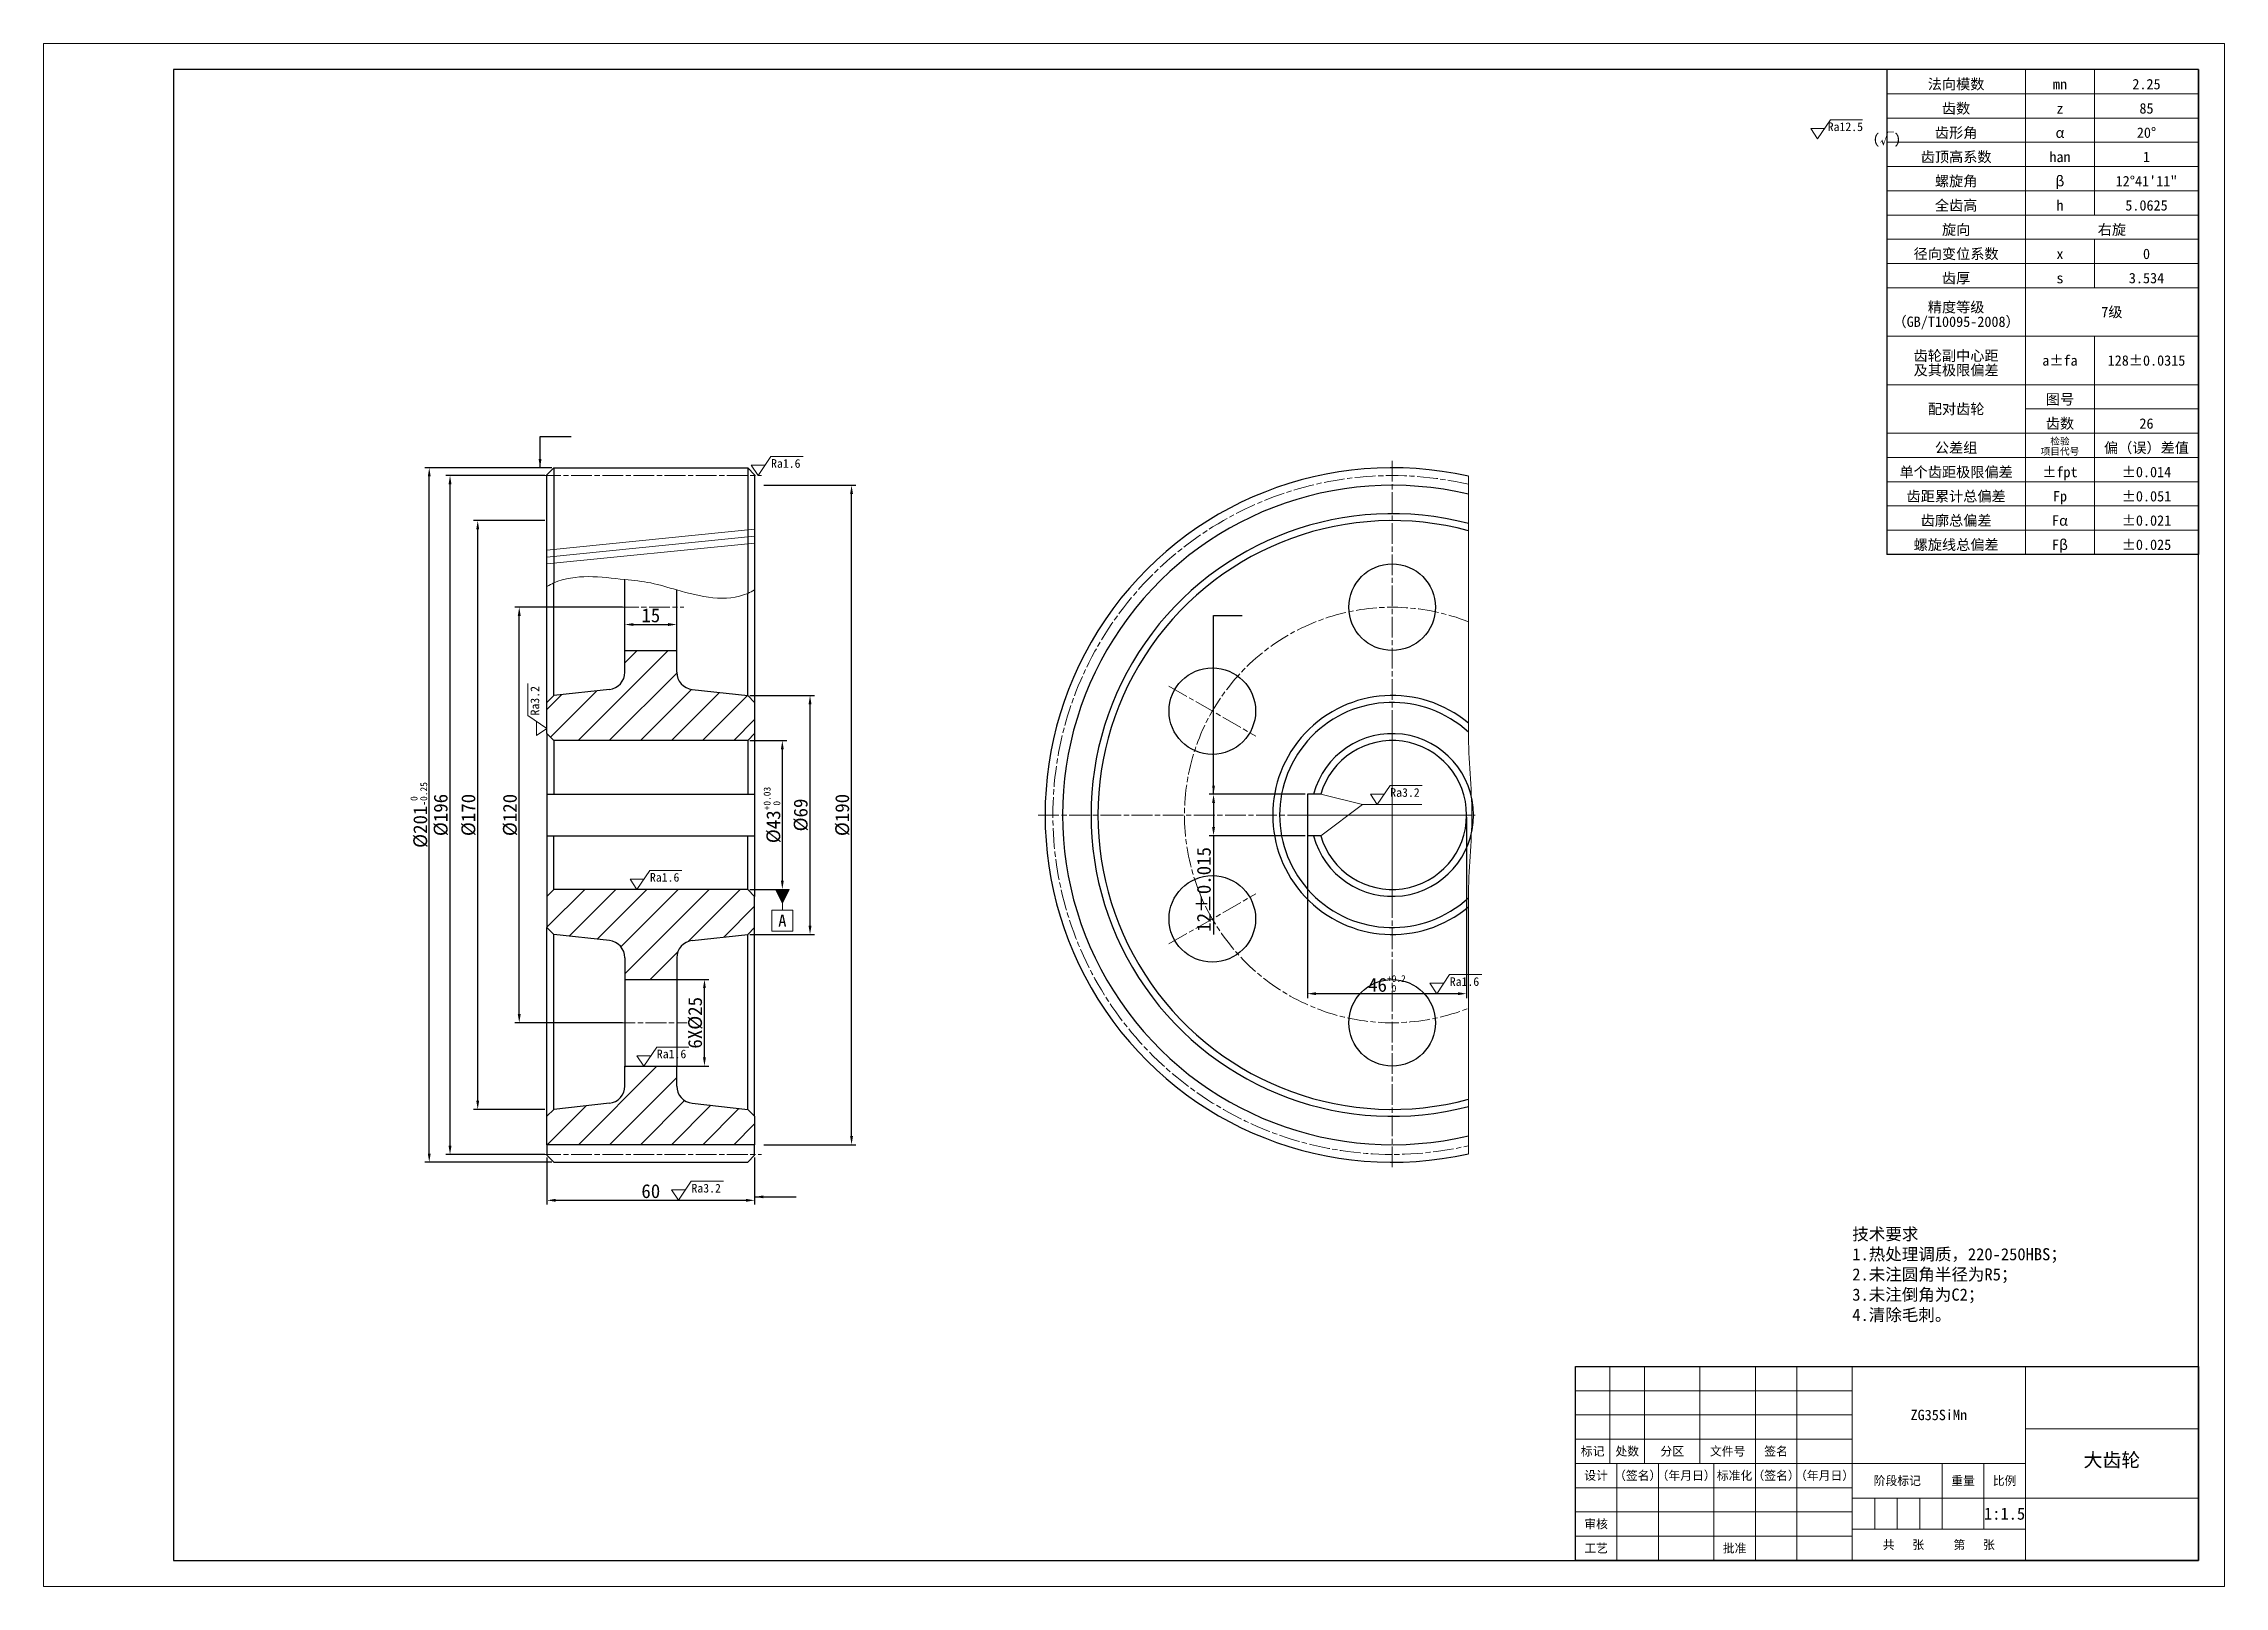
# Model space of a CAD drawing. Header units: millimetres. Extents: x 0 to 630, y 0 to 446.
import ezdxf
from ezdxf.enums import TextEntityAlignment as Align

# ---------------------------------------------------------------- set-up
doc = ezdxf.new("R2010")
doc.units = ezdxf.units.MM
doc.header["$LTSCALE"] = 0.25
doc.linetypes.add('ACAD_ISO08W100', pattern=[36, 24, -3, 6, -3])
for name, color, linetype, lineweight in [('中心线', 7, 'ACAD_ISO08W100', 15), ('剖面线', 5, 'Continuous', 15), ('尺寸', 3, 'Continuous', 15), ('文字', 7, 'Continuous', 15), ('标注', 7, 'Continuous', 15), ('粗实线', 7, 'Continuous', 30), ('细实线', 7, 'Continuous', 15)]:
    doc.layers.add(name, color=color, linetype=linetype, lineweight=lineweight)
doc.styles.add('Songti', font='')
doc.styles.get('Songti').set_extended_font_data('SimSun')
doc.dimstyles.new('Songti', dxfattribs={"dimtxt": 2.5, "dimasz": 2.5, "dimexe": 1.25, "dimexo": 0.625, "dimtad": 1, "dimdec": 3, "dimdsep": 46, "dimtxsty": 'Songti', "dimcen": 2.5, "dimadec": 0, "dimazin": 0, "dimtfac": 1, "dimtdec": 3, "dimtmove": 0, "dimatfit": 3, "dimfxl": 1, "dimarcsym": 0})

# ---------------------------------------------------------------- blocks, each defined once
blk = doc.blocks.new('*D1201')
at = {"layer": 'Defpoints', "color": 0, "transparency": 16777216}
for p in [(365.08, 222.75), (411.08, 222.75), (365.08, 171.15)]:
    blk.add_point(p, dxfattribs=at)
at = {"layer": '尺寸', "color": 0, "lineweight": -2, "transparency": 16777216}
for p, q in [((365.08, 222.12), (365.08, 169.9)), ((411.08, 222.12), (411.08, 169.9)), ((408.58, 171.15), (367.58, 171.15))]:
    blk.add_line(p, q, dxfattribs=at)
at = {"layer": '尺寸', "color": 0, "transparency": 16777216}
for points in [[(367.58, 171.57), (367.58, 170.73), (365.08, 171.15)], [(408.58, 171.57), (408.58, 170.73), (411.08, 171.15)]]:
    blk.add_solid(points, dxfattribs=at)
at = {"layer": '尺寸', "color": 0, "transparency": 16777216, "insert": (388.08, 174.07), "char_height": 4, "attachment_point": 5, "style": 'Songti'}
blk.add_mtext('46{\\H2.000000;\\S+0.2^  0;}', dxfattribs=at)
blk = doc.blocks.new('*D1202')
at = {"layer": 'Defpoints', "color": 0, "transparency": 16777216}
for p in [(365.08, 228.75), (337.98, 216.75), (365.08, 216.75)]:
    blk.add_point(p, dxfattribs=at)
at = {"layer": '尺寸', "color": 0, "lineweight": -2, "transparency": 16777216}
for p, q in [((364.46, 228.75), (336.73, 228.75)), ((337.98, 226.25), (337.98, 219.25)), ((364.46, 216.75), (336.73, 216.75)), ((337.98, 216.75), (337.98, 188.26))]:
    blk.add_line(p, q, dxfattribs=at)
at = {"layer": '尺寸', "color": 0, "transparency": 16777216}
for points in [[(337.57, 226.25), (338.4, 226.25), (337.98, 228.75)], [(337.57, 219.25), (338.4, 219.25), (337.98, 216.75)]]:
    blk.add_solid(points, dxfattribs=at)
at = {"layer": '尺寸', "color": 0, "transparency": 16777216, "insert": (335.2, 201.26), "char_height": 4, "attachment_point": 5, "rotation": 90, "style": 'Songti'}
blk.add_mtext('12±0.015', dxfattribs=at)
blk = doc.blocks.new('*D1203')
at = {"layer": 'Defpoints', "color": 0, "transparency": 16777216}
for p in [(203.41, 244.25), (213.41, 244.25), (203.41, 201.25)]:
    blk.add_point(p, dxfattribs=at)
at = {"layer": '尺寸', "color": 0, "lineweight": -2, "transparency": 16777216}
for p, q in [((204.03, 244.25), (214.66, 244.25)), ((213.41, 203.75), (213.41, 241.75)), ((204.03, 201.25), (214.66, 201.25))]:
    blk.add_line(p, q, dxfattribs=at)
at = {"layer": '尺寸', "color": 0, "transparency": 16777216}
for points in [[(212.99, 241.75), (213.82, 241.75), (213.41, 244.25)], [(212.99, 203.75), (213.82, 203.75), (213.41, 201.25)]]:
    blk.add_solid(points, dxfattribs=at)
at = {"layer": '尺寸', "color": 0, "transparency": 16777216, "insert": (210.49, 222.75), "char_height": 4, "attachment_point": 5, "rotation": 90, "style": 'Songti'}
blk.add_mtext('%%c43{\\H2.000000;\\S+0.03^  0;}', dxfattribs=at)
blk = doc.blocks.new('*D1204')
at = {"layer": 'Defpoints', "color": 0, "transparency": 16777216}
for p in [(203.41, 257.25), (221.41, 257.25), (203.41, 188.25)]:
    blk.add_point(p, dxfattribs=at)
at = {"layer": '尺寸', "color": 0, "lineweight": -2, "transparency": 16777216}
for p, q in [((204.03, 257.25), (222.66, 257.25)), ((221.41, 190.75), (221.41, 254.75)), ((204.03, 188.25), (222.66, 188.25))]:
    blk.add_line(p, q, dxfattribs=at)
at = {"layer": '尺寸', "color": 0, "transparency": 16777216}
for points in [[(220.99, 254.75), (221.82, 254.75), (221.41, 257.25)], [(220.99, 190.75), (221.82, 190.75), (221.41, 188.25)]]:
    blk.add_solid(points, dxfattribs=at)
at = {"layer": '尺寸', "color": 0, "transparency": 16777216, "insert": (218.78, 222.75), "char_height": 4, "attachment_point": 5, "rotation": 90, "style": 'Songti'}
blk.add_mtext('%%c69', dxfattribs=at)
blk = doc.blocks.new('*D1205')
at = {"layer": 'Defpoints', "color": 0, "transparency": 16777216}
for p in [(137.41, 282.75), (167.91, 282.75), (167.91, 162.75)]:
    blk.add_point(p, dxfattribs=at)
at = {"layer": '尺寸', "color": 0, "lineweight": -2, "transparency": 16777216}
for p, q in [((167.28, 282.75), (136.16, 282.75)), ((137.41, 165.25), (137.41, 280.25)), ((167.28, 162.75), (136.16, 162.75))]:
    blk.add_line(p, q, dxfattribs=at)
at = {"layer": '尺寸', "color": 0, "transparency": 16777216}
for points in [[(136.99, 280.25), (137.82, 280.25), (137.41, 282.75)], [(136.99, 165.25), (137.82, 165.25), (137.41, 162.75)]]:
    blk.add_solid(points, dxfattribs=at)
at = {"layer": '尺寸', "color": 0, "transparency": 16777216, "insert": (134.78, 222.75), "char_height": 4, "attachment_point": 5, "rotation": 90, "style": 'Songti'}
blk.add_mtext('%%c120', dxfattribs=at)
blk = doc.blocks.new('*D1206')
at = {"layer": 'Defpoints', "color": 0, "transparency": 16777216}
for p in [(125.41, 307.75), (145.41, 307.75), (145.41, 137.75)]:
    blk.add_point(p, dxfattribs=at)
at = {"layer": '尺寸', "color": 0, "lineweight": -2, "transparency": 16777216}
for p, q in [((144.78, 307.75), (124.16, 307.75)), ((125.41, 140.25), (125.41, 305.25)), ((144.78, 137.75), (124.16, 137.75))]:
    blk.add_line(p, q, dxfattribs=at)
at = {"layer": '尺寸', "color": 0, "transparency": 16777216}
for points in [[(124.99, 305.25), (125.82, 305.25), (125.41, 307.75)], [(124.99, 140.25), (125.82, 140.25), (125.41, 137.75)]]:
    blk.add_solid(points, dxfattribs=at)
at = {"layer": '尺寸', "color": 0, "transparency": 16777216, "insert": (122.78, 222.75), "char_height": 4, "attachment_point": 5, "rotation": 90, "style": 'Songti'}
blk.add_mtext('%%c170', dxfattribs=at)
blk = doc.blocks.new('*D1207')
at = {"layer": 'Defpoints', "color": 0, "transparency": 16777216}
for p in [(117.41, 320.77), (145.41, 320.77), (145.41, 124.73)]:
    blk.add_point(p, dxfattribs=at)
at = {"layer": '尺寸', "color": 0, "lineweight": -2, "transparency": 16777216}
for p, q in [((144.78, 320.77), (116.16, 320.77)), ((117.41, 127.23), (117.41, 318.27)), ((144.78, 124.73), (116.16, 124.73))]:
    blk.add_line(p, q, dxfattribs=at)
at = {"layer": '尺寸', "color": 0, "transparency": 16777216}
for points in [[(116.99, 318.27), (117.82, 318.27), (117.41, 320.77)], [(116.99, 127.23), (117.82, 127.23), (117.41, 124.73)]]:
    blk.add_solid(points, dxfattribs=at)
at = {"layer": '尺寸', "color": 0, "transparency": 16777216, "insert": (114.78, 222.75), "char_height": 4, "attachment_point": 5, "rotation": 90, "style": 'Songti'}
blk.add_mtext('%%c196', dxfattribs=at)
blk = doc.blocks.new('*D1208')
at = {"layer": 'Defpoints', "color": 0, "transparency": 16777216}
for p in [(111.41, 323.02), (147.41, 323.02), (147.41, 122.48)]:
    blk.add_point(p, dxfattribs=at)
at = {"layer": '尺寸', "color": 0, "lineweight": -2, "transparency": 16777216}
for p, q in [((146.78, 323.02), (110.16, 323.02)), ((111.41, 124.98), (111.41, 320.52)), ((146.78, 122.48), (110.16, 122.48))]:
    blk.add_line(p, q, dxfattribs=at)
at = {"layer": '尺寸', "color": 0, "transparency": 16777216}
for points in [[(110.99, 320.52), (111.82, 320.52), (111.41, 323.02)], [(110.99, 124.98), (111.82, 124.98), (111.41, 122.48)]]:
    blk.add_solid(points, dxfattribs=at)
at = {"layer": '尺寸', "color": 0, "transparency": 16777216, "insert": (108.49, 222.75), "char_height": 4, "attachment_point": 5, "rotation": 90, "style": 'Songti'}
blk.add_mtext('%%c201{\\H2.000000;\\S 0^ -0.25;}', dxfattribs=at)
blk = doc.blocks.new('*D1209')
at = {"layer": 'Defpoints', "color": 0, "transparency": 16777216}
for p in [(207.41, 317.96), (233.41, 317.96), (207.41, 127.54)]:
    blk.add_point(p, dxfattribs=at)
at = {"layer": '尺寸', "color": 0, "lineweight": -2, "transparency": 16777216}
for p, q in [((208.03, 317.96), (234.66, 317.96)), ((233.41, 130.04), (233.41, 315.46)), ((208.03, 127.54), (234.66, 127.54))]:
    blk.add_line(p, q, dxfattribs=at)
at = {"layer": '尺寸', "color": 0, "transparency": 16777216}
for points in [[(232.99, 315.46), (233.82, 315.46), (233.41, 317.96)], [(232.99, 130.04), (233.82, 130.04), (233.41, 127.54)]]:
    blk.add_solid(points, dxfattribs=at)
at = {"layer": '尺寸', "color": 0, "transparency": 16777216, "insert": (230.78, 222.75), "char_height": 4, "attachment_point": 5, "rotation": 90, "style": 'Songti'}
blk.add_mtext('%%c190', dxfattribs=at)
blk = doc.blocks.new('*D1210')
at = {"layer": 'Defpoints', "color": 0, "transparency": 16777216}
for p in [(145.41, 124.48), (205.41, 124.48), (205.41, 111.48)]:
    blk.add_point(p, dxfattribs=at)
at = {"layer": '尺寸', "color": 0, "lineweight": -2, "transparency": 16777216}
for p, q in [((145.41, 123.86), (145.41, 110.23)), ((205.41, 123.86), (205.41, 110.23)), ((147.91, 111.48), (202.91, 111.48))]:
    blk.add_line(p, q, dxfattribs=at)
at = {"layer": '尺寸', "color": 0, "transparency": 16777216}
for points in [[(147.91, 111.9), (147.91, 111.06), (145.41, 111.48)], [(202.91, 111.9), (202.91, 111.06), (205.41, 111.48)]]:
    blk.add_solid(points, dxfattribs=at)
at = {"layer": '尺寸', "color": 0, "transparency": 16777216, "insert": (175.41, 114.11), "char_height": 4, "attachment_point": 5, "style": 'Songti'}
blk.add_mtext('60', dxfattribs=at)
blk = doc.blocks.new('*D1211')
at = {"layer": 'Defpoints', "color": 0, "transparency": 16777216}
for p in [(167.91, 277.75), (182.91, 277.75), (182.91, 277.75)]:
    blk.add_point(p, dxfattribs=at)
at = {"layer": '尺寸', "color": 0, "lineweight": -2, "transparency": 16777216}
for p, q in [((167.91, 278.38), (167.91, 279)), ((170.41, 277.75), (180.41, 277.75)), ((182.91, 278.38), (182.91, 279))]:
    blk.add_line(p, q, dxfattribs=at)
at = {"layer": '尺寸', "color": 0, "transparency": 16777216}
for points in [[(170.41, 278.17), (170.41, 277.33), (167.91, 277.75)], [(180.41, 278.17), (180.41, 277.33), (182.91, 277.75)]]:
    blk.add_solid(points, dxfattribs=at)
at = {"layer": '尺寸', "color": 0, "transparency": 16777216, "insert": (175.41, 280.38), "char_height": 4, "attachment_point": 5, "style": 'Songti'}
blk.add_mtext('15', dxfattribs=at)
blk = doc.blocks.new('*D1212')
at = {"layer": 'Defpoints', "color": 0, "transparency": 16777216}
for p in [(175.41, 175.25), (190.91, 175.25), (175.41, 150.25)]:
    blk.add_point(p, dxfattribs=at)
at = {"layer": '尺寸', "color": 0, "lineweight": -2, "transparency": 16777216}
for p, q in [((176.03, 175.25), (192.16, 175.25)), ((190.91, 152.75), (190.91, 172.75)), ((176.03, 150.25), (192.16, 150.25))]:
    blk.add_line(p, q, dxfattribs=at)
at = {"layer": '尺寸', "color": 0, "transparency": 16777216}
for points in [[(190.49, 172.75), (191.32, 172.75), (190.91, 175.25)], [(190.49, 152.75), (191.32, 152.75), (190.91, 150.25)]]:
    blk.add_solid(points, dxfattribs=at)
at = {"layer": '尺寸', "color": 0, "transparency": 16777216, "insert": (188.28, 162.75), "char_height": 4, "attachment_point": 5, "rotation": 90, "style": 'Songti'}
blk.add_mtext('6X%%c25', dxfattribs=at)

msp = doc.modelspace()

# ---------------------------------------------------------------- hatches: boundary and pattern name
at = {"layer": '剖面线'}
h = msp.add_hatch(dxfattribs=at)
h.set_pattern_fill('ANSI31', color=256, scale=2, style=0)
edge = h.paths.add_edge_path(flags=16)
edge.add_line((147.41, 244.25), (145.41, 246.25))
edge.add_line((145.41, 246.25), (145.41, 255.25))
edge.add_line((145.41, 255.25), (147.41, 257.25))
edge.add_line((147.41, 257.25), (163.45, 259.01))
edge.add_arc((162.91, 263.98), 5, 276.26349, 360)
edge.add_line((167.91, 263.98), (167.91, 270.25))
edge.add_line((167.91, 270.25), (182.91, 270.25))
edge.add_line((182.91, 270.25), (182.91, 263.98))
edge.add_arc((187.91, 263.98), 5, 180, 263.73651)
edge.add_line((187.36, 259.01), (203.41, 257.25))
edge.add_line((203.41, 257.25), (205.41, 255.25))
edge.add_line((205.41, 255.25), (205.41, 246.25))
edge.add_line((205.41, 246.25), (203.41, 244.25))
edge.add_line((203.41, 244.25), (147.41, 244.25))
h = msp.add_hatch(dxfattribs=at)
h.set_pattern_fill('ANSI31', color=256, scale=2, style=0)
edge = h.paths.add_edge_path(flags=16)
edge.add_line((147.41, 201.25), (145.41, 199.25))
edge.add_line((145.41, 199.25), (145.41, 190.25))
edge.add_line((145.41, 190.25), (147.41, 188.25))
edge.add_line((147.41, 188.25), (163.45, 186.49))
edge.add_arc((162.91, 181.52), 5, 0, 83.73651, ccw=False)
edge.add_line((167.91, 181.52), (167.91, 175.25))
edge.add_line((167.91, 175.25), (182.91, 175.25))
edge.add_line((182.91, 175.25), (182.91, 181.52))
edge.add_arc((187.91, 181.52), 5, 96.26349, 180, ccw=False)
edge.add_line((187.36, 186.49), (203.41, 188.25))
edge.add_line((203.41, 188.25), (205.41, 190.25))
edge.add_line((205.41, 190.25), (205.41, 199.25))
edge.add_line((205.41, 199.25), (203.41, 201.25))
edge.add_line((203.41, 201.25), (147.41, 201.25))
h = msp.add_hatch(dxfattribs=at)
h.set_pattern_fill('ANSI31', color=256, scale=2, style=0)
edge = h.paths.add_edge_path(flags=16)
edge.add_line((145.41, 135.75), (147.41, 137.75))
edge.add_line((147.41, 137.75), (163.45, 139.51))
edge.add_arc((162.91, 144.48), 5, 276.26349, 360)
edge.add_line((167.91, 144.48), (167.91, 150.25))
edge.add_line((167.91, 150.25), (182.91, 150.25))
edge.add_line((182.91, 150.25), (182.91, 144.48))
edge.add_arc((187.91, 144.48), 5, 180, 263.73651)
edge.add_line((187.36, 139.51), (203.41, 137.75))
edge.add_line((203.41, 137.75), (205.41, 135.75))
edge.add_line((205.41, 135.75), (205.41, 127.54))
edge.add_line((205.41, 127.54), (145.41, 127.54))
edge.add_line((145.41, 127.54), (145.41, 135.75))
at = {"layer": '标注'}
msp.add_hatch(color=256, dxfattribs=at).paths.add_polyline_path([(211.41, 201.25), (215.41, 201.25), (213.41, 197.25)], flags=16)

# ---------------------------------------------------------------- linework, layer by layer
at = {"layer": '中心线'}
for p, q in [((389.58, 325.02), (389.58, 120.48)), ((143.41, 320.77), (207.41, 320.77)), ((165.91, 282.75), (184.91, 282.75)), ((325.06, 260), (350.18, 245.5)), ((389.58, 196.25), (389.58, 249.25)), ((287.31, 222.75), (413.59, 222.75)), ((363.08, 222.75), (411.08, 222.75)), ((325.06, 185.5), (350.18, 200)), ((164.91, 162.75), (185.91, 162.75)), ((143.41, 124.73), (207.41, 124.73))]:
    msp.add_line(p, q, dxfattribs=at)
for radius, start, end in [(98.02, 77.02256, 282.97744), (60, 68.4774, 291.5226)]:
    msp.add_arc((389.58, 222.75), radius, start, end, dxfattribs=at)
at = {"layer": '文字'}
for p, q in [((630, 445.5), (0, 445.5)), ((0, 445.5), (0, 0)), ((630, 0), (630, 445.5)), ((0, 0), (630, 0))]:
    msp.add_line(p, q, dxfattribs=at)
at = {"layer": '标注'}
for p, q in [((512.5, 418), (516.2, 423.5)), ((516.2, 423.5), (525.5, 423.5)), ((510.5, 421), (514.5, 421)), ((512.5, 418), (510.5, 421)), ((204.41, 323.77), (208.41, 323.77)), ((206.41, 320.77), (204.41, 323.77)), ((206.41, 320.77), (210.11, 326.27)), ((210.11, 326.27), (219.41, 326.27)), ((139.91, 251.45), (139.91, 260.75)), ((145.41, 247.75), (139.91, 251.45)), ((142.41, 245.75), (142.41, 249.75)), ((145.41, 247.75), (142.41, 245.75)), ((368.94, 228.75), (380.98, 225.75)), ((383.28, 228.75), (387.28, 228.75)), ((385.28, 225.75), (383.28, 228.75)), ((385.28, 225.75), (388.98, 231.25)), ((388.98, 231.25), (398.28, 231.25)), ((368.94, 216.75), (380.98, 225.75)), ((398.18, 225.75), (380.98, 225.75)), ((169.41, 204.25), (173.41, 204.25)), ((171.41, 201.25), (169.41, 204.25)), ((171.41, 201.25), (175.11, 206.75)), ((175.11, 206.75), (184.41, 206.75)), ((211.41, 201.25), (215.41, 201.25)), ((211.41, 201.25), (213.41, 197.25)), ((215.41, 201.25), (213.41, 197.25)), ((213.41, 197.25), (213.41, 195.25)), ((210.41, 195.25), (216.41, 195.25)), ((210.41, 189.25), (210.41, 195.25)), ((216.41, 189.25), (210.41, 189.25)), ((216.41, 195.25), (216.41, 189.25)), ((402.48, 171.15), (406.18, 176.65)), ((406.18, 176.65), (415.48, 176.65)), ((400.48, 174.15), (404.48, 174.15)), ((402.48, 171.15), (400.48, 174.15)), ((171.41, 153.25), (175.41, 153.25)), ((173.41, 150.25), (171.41, 153.25)), ((173.41, 150.25), (177.11, 155.75)), ((177.11, 155.75), (186.41, 155.75)), ((181.41, 114.48), (185.41, 114.48)), ((183.41, 111.48), (181.41, 114.48)), ((183.41, 111.48), (187.11, 116.98)), ((187.11, 116.98), (196.41, 116.98))]:
    msp.add_line(p, q, dxfattribs=at)
at = {"layer": '粗实线'}
for p, q in [((622.5, 438), (37.5, 438)), ((37.5, 438), (37.5, 7.5)), ((622.5, 438), (532.5, 438)), ((532.5, 438), (532.5, 298)), ((622.5, 7.5), (622.5, 438)), ((622.5, 438), (622.5, 298)), ((145.41, 321.02), (147.41, 323.02)), ((147.41, 323.02), (203.41, 323.02)), ((147.41, 323.02), (147.41, 289.75)), ((203.41, 323.02), (205.41, 321.02)), ((203.41, 323.02), (203.41, 286.75)), ((145.41, 255.25), (145.41, 321.02)), ((205.41, 321.02), (205.41, 255.25)), ((622.5, 298), (532.5, 298)), ((167.91, 270.25), (167.91, 290.75)), ((147.41, 257.25), (147.41, 289.75)), ((182.91, 270.25), (182.91, 287.75)), ((203.41, 257.25), (203.41, 286.75)), ((167.91, 263.98), (167.91, 270.25)), ((167.91, 270.25), (182.91, 270.25)), ((182.91, 263.98), (182.91, 270.25)), ((163.45, 259.01), (147.41, 257.25)), ((187.36, 259.01), (203.41, 257.25)), ((145.41, 255.25), (147.41, 257.25)), ((145.41, 246.25), (145.41, 255.25)), ((203.41, 257.25), (205.41, 255.25)), ((205.41, 255.25), (205.41, 246.25)), ((147.41, 244.25), (145.41, 246.25)), ((145.41, 246.25), (145.41, 199.25)), ((205.41, 246.25), (203.41, 244.25)), ((205.41, 246.25), (205.41, 199.25)), ((203.41, 244.25), (147.41, 244.25)), ((147.41, 244.25), (147.41, 228.75)), ((203.41, 244.25), (203.41, 228.75)), ((145.41, 228.75), (205.41, 228.75)), ((368.94, 228.75), (365.08, 228.75)), ((365.08, 228.75), (365.08, 216.75)), ((145.41, 216.75), (205.41, 216.75)), ((147.41, 201.25), (147.41, 216.75)), ((203.41, 201.25), (203.41, 216.75)), ((368.94, 216.75), (365.08, 216.75)), ((147.41, 201.25), (145.41, 199.25)), ((145.41, 199.25), (145.41, 190.25)), ((203.41, 201.25), (147.41, 201.25)), ((205.41, 199.25), (203.41, 201.25)), ((205.41, 190.25), (205.41, 199.25)), ((145.41, 190.25), (147.41, 188.25)), ((145.41, 135.75), (145.41, 190.25)), ((203.41, 188.25), (205.41, 190.25)), ((205.41, 135.75), (205.41, 190.25)), ((163.45, 186.49), (147.41, 188.25)), ((147.41, 137.75), (147.41, 188.25)), ((187.36, 186.49), (203.41, 188.25)), ((203.41, 137.75), (203.41, 188.25)), ((167.91, 181.52), (167.91, 175.25)), ((182.91, 181.52), (182.91, 175.25)), ((167.91, 175.25), (182.91, 175.25)), ((167.91, 175.25), (167.91, 150.25)), ((182.91, 175.25), (182.91, 150.25)), ((167.91, 144.48), (167.91, 150.25)), ((167.91, 150.25), (182.91, 150.25)), ((182.91, 144.48), (182.91, 150.25)), ((163.45, 139.51), (147.41, 137.75)), ((187.36, 139.51), (203.41, 137.75)), ((145.41, 135.75), (147.41, 137.75)), ((145.41, 127.54), (145.41, 135.75)), ((203.41, 137.75), (205.41, 135.75)), ((205.41, 135.75), (205.41, 127.54)), ((205.41, 127.54), (145.41, 127.54)), ((145.41, 127.54), (145.41, 124.48)), ((205.41, 124.48), (205.41, 127.54)), ((145.41, 124.48), (147.41, 122.48)), ((147.41, 122.48), (203.41, 122.48)), ((203.41, 122.48), (205.41, 124.48)), ((442.5, 63.5), (622.5, 63.5)), ((442.5, 7.5), (442.5, 63.5)), ((622.5, 63.5), (622.5, 7.5)), ((37.5, 7.5), (622.5, 7.5)), ((622.5, 7.5), (442.5, 7.5))]:
    msp.add_line(p, q, dxfattribs=at)
for centre in [(389.58, 282.75), (337.62, 252.75), (337.62, 192.75), (389.58, 162.75)]:
    msp.add_circle(centre, 12.5, dxfattribs=at)
for centre, radius, start, end in [((389.58, 222.75), 100.27, 77.31868, 282.68132), ((389.58, 222.75), 95.21, 76.63255, 283.36745), ((389.58, 222.75), 87, 75.34415, 284.65585), ((389.58, 222.75), 85, 74.99129, 285.00871), ((162.91, 263.98), 5, 276.26349, 0), ((187.91, 263.98), 5, 180, 263.73651), ((389.58, 222.75), 34.5, 50.3548, 309.6452), ((389.58, 222.75), 32.5, 47.36736, 312.63264), ((389.58, 222.75), 23.5, 194.7925, 165.2075), ((389.58, 222.75), 21.5, 196.20469, 163.79531), ((162.91, 181.52), 5, 0, 83.73651), ((187.91, 181.52), 5, 96.26349, 180), ((162.91, 144.48), 5, 276.26349, 0), ((187.91, 144.48), 5, 180, 263.73651)]:
    msp.add_arc(centre, radius, start, end, dxfattribs=at)
at = {"layer": '细实线'}
for p, q in [((572.5, 438), (572.5, 298)), ((592.5, 438), (592.5, 396)), ((622.5, 431), (532.5, 431)), ((622.5, 424), (532.5, 424)), ((622.5, 417), (532.5, 417)), ((622.5, 410), (532.5, 410)), ((622.5, 403), (532.5, 403)), ((622.5, 396), (532.5, 396)), ((622.5, 389), (532.5, 389)), ((592.5, 389), (592.5, 375)), ((622.5, 382), (532.5, 382)), ((622.5, 375), (532.5, 375)), ((622.5, 361), (532.5, 361)), ((592.5, 361), (592.5, 298)), ((622.5, 347), (532.5, 347)), ((622.5, 340), (572.5, 340)), ((622.5, 333), (532.5, 333)), ((622.5, 326), (532.5, 326)), ((622.5, 319), (532.5, 319)), ((622.5, 312), (532.5, 312)), ((145.41, 299.25), (205.41, 305.25)), ((145.41, 297.25), (205.41, 303.25)), ((622.5, 305), (532.5, 305)), ((145.41, 295.25), (205.41, 301.25)), ((622.5, 298), (532.5, 298)), ((452.5, 63.5), (452.5, 35.5)), ((462.5, 63.5), (462.5, 35.5)), ((478.5, 63.5), (478.5, 35.5)), ((494.5, 7.5), (494.5, 63.5)), ((506.5, 7.5), (506.5, 63.5)), ((522.5, 7.5), (522.5, 63.5)), ((522.5, 7.5), (522.5, 63.5)), ((572.5, 7.5), (572.5, 63.5)), ((442.5, 56.5), (522.5, 56.5)), ((442.5, 49.5), (522.5, 49.5)), ((572.5, 45.5), (622.5, 45.5)), ((442.5, 42.5), (522.5, 42.5)), ((442.5, 35.5), (572.5, 35.5)), ((454.5, 35.5), (454.5, 7.5)), ((466.5, 35.5), (466.5, 7.5)), ((482.5, 35.5), (482.5, 7.5)), ((548.5, 35.5), (548.5, 16.5)), ((560.5, 35.5), (560.5, 16.5)), ((442.5, 28.5), (522.5, 28.5)), ((522.5, 25.5), (622.5, 25.5)), ((529, 25.5), (529, 16.5)), ((535.5, 25.5), (535.5, 16.5)), ((542, 25.5), (542, 16.5)), ((442.5, 21.5), (522.5, 21.5)), ((442.5, 14.5), (522.5, 14.5)), ((522.5, 16.5), (572.5, 16.5))]:
    msp.add_line(p, q, dxfattribs=at)
for points, knots in [([(411.59, 249.32), (411.59, 256.21), (411.59, 265.96), (411.59, 280.13), (411.59, 291.75), (411.59, 301.2), (411.59, 309.05), (411.59, 313.52), (411.59, 318.07), (411.59, 319.8), (411.59, 320.57)], [0, 0, 0, 0, 20.684651, 29.251026, 42.512272, 55.535003, 57.603931, 66.065164, 68.95108, 71.25868, 71.25868, 71.25868, 71.25868]), ([(145.41, 288.75), (146.07, 289.1), (152.81, 292.65), (163.68, 291.12), (175.53, 289.99), (186.81, 286.47), (198.01, 283.82), (204.74, 287.4), (205.41, 287.75)], [0, 0, 0, 0, 2.236068, 22.760444, 30.326817, 38.088904, 58.61328, 60.849348, 60.849348, 60.849348, 60.849348]), ([(411.59, 249.32), (411.59, 248.43), (411.55, 239.57), (413.53, 222.75), (411.55, 205.93), (411.59, 197.07), (411.59, 196.18)], [0, 0, 0, 0, 2.654729, 26.586251, 50.517774, 53.172502, 53.172502, 53.172502, 53.172502]), ([(411.59, 196.18), (411.59, 189.29), (411.59, 179.54), (411.59, 165.37), (411.59, 153.75), (411.59, 144.3), (411.59, 136.45), (411.59, 131.98), (411.59, 127.43), (411.59, 125.7), (411.59, 124.93)], [0, 0, 0, 0, 20.684651, 29.251026, 42.512272, 55.535003, 57.603931, 66.065164, 68.95108, 71.25868, 71.25868, 71.25868, 71.25868])]:
    msp.add_open_spline(points, degree=3, knots=knots, dxfattribs=at)

# ---------------------------------------------------------------- texts
at = {"layer": '尺寸', "insert": (522.5, 103.5), "char_height": 3.5, "width": 100, "attachment_point": 1, "style": 'Songti'}
msp.add_mtext('技术要求^J1.热处理调质，220-250HBS；^J2.未注圆角半径为R5；^J3.未注倒角为C2；^J4.清除毛刺。', dxfattribs=at)
at = {"layer": '文字', "style": 'Songti'}
for s, height, p in [('法向模数', 3, (552.5, 433.8)), ('2.25', 3, (607.5, 433.8)), ('齿数', 3, (552.5, 426.8)), ('mn', 3, (582.5, 433.8)), ('z', 3, (582.5, 426.8)), ('85', 3, (607.5, 426.8)), ('齿形角', 3, (552.5, 419.8)), ('α', 3, (582.5, 419.8)), ('20°', 3, (607.5, 419.8)), ('齿顶高系数', 3, (552.5, 412.8)), ('han', 3, (582.5, 412.8)), ('1', 3, (607.5, 412.8)), ('螺旋角', 3, (552.5, 405.8)), ('β', 3, (582.5, 405.8)), ('12°41\'11"', 3, (607.5, 405.8)), ('全齿高', 3, (552.5, 398.8)), ('h', 3, (582.5, 398.8)), ('5.0625', 3, (607.5, 398.8)), ('旋向', 3, (552.5, 391.8)), ('右旋', 3, (597.5, 391.8)), ('径向变位系数', 3, (552.5, 384.8)), ('x', 3, (582.5, 384.8)), ('0', 3, (607.5, 384.8)), ('齿厚', 3, (552.5, 377.8)), ('s', 3, (582.5, 377.8)), ('3.534', 3, (607.5, 377.8)), ('（GB/T10095-2008）', 3, (552.5, 365.2)), ('精度等级', 3, (552.5, 369.4)), ('7级', 3, (597.5, 368)), ('及其极限偏差', 3, (552.5, 351.2)), ('齿轮副中心距', 3, (552.5, 355.4)), ('a±fa', 3, (582.5, 354)), ('128±0.0315', 3, (607.5, 354)), ('配对齿轮', 3, (552.5, 340)), ('图号', 3, (582.5, 342.8)), ('齿数', 3, (582.5, 335.8)), ('26', 3, (607.5, 335.8)), ('公差组', 3, (552.5, 328.8)), ('项目代号', 2, (582.5, 327.75)), ('检验', 2, (582.5, 330.67)), ('偏（误）差值', 3, (607.5, 328.8)), ('单个齿距极限偏差', 3, (552.5, 321.8)), ('±fpt', 3, (582.5, 321.8)), ('±0.014', 3, (607.5, 321.8)), ('齿距累计总偏差', 3, (552.5, 314.8)), ('Fp', 3, (582.5, 314.8)), ('±0.051', 3, (607.5, 314.8)), ('齿廓总偏差', 3, (552.5, 307.8)), ('Fα', 3, (582.5, 307.8)), ('±0.021', 3, (607.5, 307.8)), ('螺旋线总偏差', 3, (552.5, 300.8)), ('Fβ', 3, (582.5, 300.8)), ('±0.025', 3, (607.5, 300.8)), ('A', 3.5, (213.41, 192.25)), ('ZG35SiMn', 3, (547.5, 49.5)), ('标记', 2.5, (447.5, 39)), ('处数', 2.5, (457.5, 39)), ('分区', 2.5, (470.5, 39)), ('文件号', 2.5, (486.5, 39)), ('签名', 2.5, (500.5, 39)), ('大齿轮', 4, (597.5, 36.5)), ('设计', 2.5, (448.5, 32)), ('（签名）', 2.5, (460.5, 32)), ('（年月日）', 2.5, (474.5, 32)), ('标准化', 2.5, (488.5, 32)), ('（签名）', 2.5, (500.5, 32)), ('（年月日）', 2.5, (514.5, 32)), ('阶段标记', 2.5, (535.5, 30.5)), ('重量', 2.5, (554.5, 30.5)), ('比例', 2.5, (566.5, 30.5)), ('审核', 2.5, (448.5, 18)), ('1:1.5', 3.5, (566.5, 21)), ('工艺', 2.5, (448.5, 11)), ('批准', 2.5, (488.5, 11)), ('共   张     第   张', 2.5, (547.5, 12))]:
    msp.add_text(s, height=height, dxfattribs=at).set_placement(p, align=Align.MIDDLE_CENTER)
at = {"layer": '标注', "style": 'Songti'}
for s, height, p in [('Ra12.5', 2.5, (520.5, 421.5)), ('(√)', 3, (532.5, 418)), ('Ra1.6', 2.5, (214.41, 324.27)), ('Ra3.2', 2.5, (393.28, 229.25)), ('Ra1.6', 2.5, (179.41, 204.75)), ('Ra1.6', 2.5, (410.48, 174.65)), ('Ra1.6', 2.5, (181.41, 153.75)), ('Ra3.2', 2.5, (191.41, 114.98))]:
    msp.add_text(s, height=height, dxfattribs=at).set_placement(p, align=Align.MIDDLE_CENTER)
msp.add_text('Ra3.2', height=2.5, rotation=90, dxfattribs=at).set_placement((141.91, 255.75), align=Align.MIDDLE_CENTER)

# ---------------------------------------------------------------- dimensions: what is measured, and where the dimension line sits
at = {"layer": '尺寸'}
for base, p1, p2, override, picture, middle in [((111.41, 323.02), (147.41, 122.48), (147.41, 323.02), {"dimtxt": 4, "dimasz": 2.5, "dimdec": 0, "dimdsep": 46, "dimpost": '%%c<>', "dimtol": 1, "dimtp": 0, "dimtm": 0.25, "dimtfac": 0.5, "dimfrac": 1}, '*D1208', (108.49, 222.75)), ((117.41, 320.77), (145.41, 124.73), (145.41, 320.77), {"dimtxt": 4, "dimasz": 2.5, "dimdec": 0, "dimdsep": 46, "dimpost": '%%c<>'}, '*D1207', (114.78, 222.75)), ((233.41, 317.96), (207.41, 127.54), (207.41, 317.96), {"dimtxt": 4, "dimasz": 2.5, "dimdec": 0, "dimdsep": 46, "dimpost": '%%c<>'}, '*D1209', (230.78, 222.75)), ((125.41, 307.75), (145.41, 137.75), (145.41, 307.75), {"dimtxt": 4, "dimasz": 2.5, "dimdec": 0, "dimdsep": 46, "dimpost": '%%c<>'}, '*D1206', (122.78, 222.75)), ((137.41, 282.75), (167.91, 162.75), (167.91, 282.75), {"dimtxt": 4, "dimasz": 2.5, "dimdec": 0, "dimdsep": 46, "dimpost": '%%c<>'}, '*D1205', (134.78, 222.75)), ((221.41, 257.25), (203.41, 188.25), (203.41, 257.25), {"dimtxt": 4, "dimasz": 2.5, "dimdec": 0, "dimdsep": 46, "dimpost": '%%c<>'}, '*D1204', (218.78, 222.75)), ((213.41, 244.25), (203.41, 201.25), (203.41, 244.25), {"dimtxt": 4, "dimasz": 2.5, "dimdec": 0, "dimdsep": 46, "dimpost": '%%c<>', "dimtol": 1, "dimtp": 0.03, "dimtm": 0, "dimtfac": 0.5, "dimfrac": 1}, '*D1203', (210.49, 222.75)), ((190.91, 175.25), (175.41, 150.25), (175.41, 175.25), {"dimtxt": 4, "dimasz": 2.5, "dimdec": 0, "dimdsep": 46, "dimpost": '6X%%c<>'}, '*D1212', (188.28, 162.75))]:
    dim = msp.add_linear_dim(base=base, p1=p1, p2=p2, angle=90, dimstyle='Songti', override=override, dxfattribs=at)
    dim.commit()
    dim.dimension.update_dxf_attribs({"geometry": picture, "text_midpoint": middle})
for base, p1, p2, override, picture, middle in [((182.91, 277.75), (167.91, 277.75), (182.91, 277.75), {"dimtxt": 4, "dimasz": 2.5, "dimdec": 0, "dimdsep": 46, "dimpost": '<>'}, '*D1211', (175.41, 280.38)), ((365.08, 171.15), (411.08, 222.75), (365.08, 222.75), {"dimtxt": 4, "dimasz": 2.5, "dimdec": 0, "dimdsep": 46, "dimpost": '<>', "dimtol": 1, "dimtp": 0.2, "dimtm": 0, "dimtfac": 0.5, "dimfrac": 1}, '*D1201', (388.08, 174.07)), ((205.41, 111.48), (145.41, 124.48), (205.41, 124.48), {"dimtxt": 4, "dimasz": 2.5, "dimdec": 0, "dimdsep": 46, "dimpost": '<>'}, '*D1210', (175.41, 114.11))]:
    dim = msp.add_linear_dim(base=base, p1=p1, p2=p2, dimstyle='Songti', override=override, dxfattribs=at)
    dim.commit()
    dim.dimension.update_dxf_attribs({"geometry": picture, "text_midpoint": middle})
dim = msp.add_linear_dim(base=(337.98, 216.75), p1=(365.08, 228.75), p2=(365.08, 216.75), angle=90, text='12±0.015', dimstyle='Songti', override={"dimtxt": 4, "dimasz": 2.5, "dimdec": 0, "dimdsep": 46, "dimpost": '<>'}, dxfattribs=at)
dim.commit()
dim.dimension.update_dxf_attribs({"geometry": '*D1202', "text_midpoint": (335.2, 201.26)})

# ---------------------------------------------------------------- leaders
for points in [[(143.41, 323.02), (143.41, 332.02), (152.41, 332.02)], [(337.98, 228.75), (337.98, 280.35), (346.27, 280.35)], [(205.41, 112.48), (211.41, 112.48), (217.41, 112.48)]]:
    msp.add_leader(points, dimstyle='Songti', dxfattribs=at)

doc.saveas('drawing.dxf')
